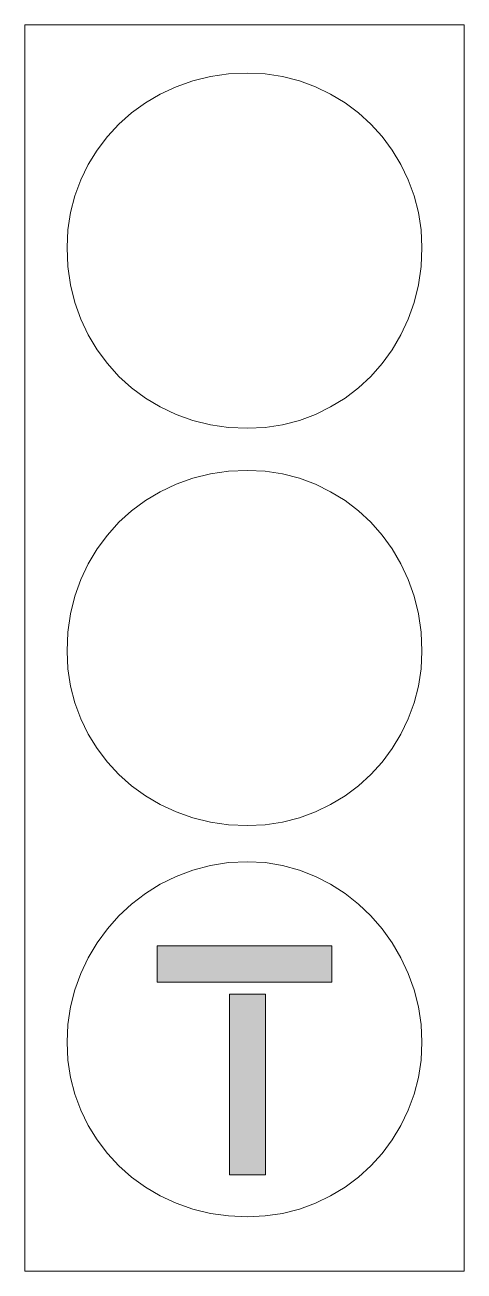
# Model space of a CAD drawing. Header units: metres. Extents: x 240 to 327, y 12 to 260.
import ezdxf

# ---------------------------------------------------------------- set-up
doc = ezdxf.new("R2010")
doc.units = ezdxf.units.M
doc.layers.add('FILL_YELLOW_FFFF00', color=7, linetype='Continuous', true_color=0xffff00)
doc.layers.add('STROKE_BLACK_000000', color=7, linetype='Continuous', true_color=0x000000)

msp = doc.modelspace()

# ---------------------------------------------------------------- hatches: boundary and pattern name
at = {"layer": 'FILL_YELLOW_FFFF00', "true_color": 0xffff00}
h = msp.add_hatch(color=7, dxfattribs=at)
h.dxf.hatch_style = 1
h.paths.add_polyline_path([(300.81, 76.56), (300.81, 69.36), (266.01, 69.36), (266.01, 76.56), (300.81, 76.56)])
h = msp.add_hatch(color=7, dxfattribs=at)
h.dxf.hatch_style = 1
h.paths.add_polyline_path([(280.41, 30.96), (280.41, 66.96), (287.61, 66.96), (287.61, 30.96), (280.41, 30.96)])

# ---------------------------------------------------------------- linework, layer by layer
at = {"layer": 'FILL_YELLOW_FFFF00', "lineweight": 0, "true_color": 0xffff00}
for points in [[(300.81, 76.56), (300.81, 69.36), (266.01, 69.36), (266.01, 76.56)], [(280.41, 30.96), (280.41, 66.96), (287.61, 66.96), (287.61, 30.96)]]:
    msp.add_lwpolyline(points, close=True, dxfattribs=at)
at = {"layer": 'STROKE_BLACK_000000', "lineweight": 0, "true_color": 0x000000}
for points in [[(327.21, 260.16), (239.61, 260.16), (239.61, 11.76), (327.21, 11.76), (327.21, 260.16)], [(248.01, 215.76), (248.19, 211.99), (248.72, 208.36), (249.58, 204.86), (250.77, 201.53), (252.25, 198.37), (254.02, 195.4), (256.06, 192.65), (258.36, 190.11), (260.9, 187.81), (263.65, 185.77), (266.62, 184), (269.78, 182.52), (273.11, 181.33), (276.61, 180.47), (280.24, 179.94), (284.01, 179.76), (287.56, 179.94), (291.02, 180.47), (294.35, 181.33), (297.55, 182.52), (300.59, 184), (303.46, 185.77), (306.14, 187.81), (308.61, 190.11), (310.86, 192.65), (312.86, 195.4), (314.61, 198.37), (316.07, 201.53), (317.24, 204.86), (318.1, 208.36), (318.63, 211.99), (318.81, 215.76), (318.63, 219.31), (318.1, 222.77), (317.24, 226.1), (316.07, 229.3), (314.61, 232.34), (312.86, 235.21), (310.86, 237.89), (308.61, 240.36), (306.14, 242.61), (303.46, 244.61), (300.59, 246.36), (297.55, 247.82), (294.35, 248.99), (291.02, 249.85), (287.56, 250.38), (284.01, 250.56), (280.24, 250.38), (276.61, 249.85), (273.11, 248.99), (269.78, 247.82), (266.62, 246.36), (263.65, 244.61), (260.9, 242.61), (258.36, 240.36), (256.06, 237.89), (254.02, 235.21), (252.25, 232.34), (250.77, 229.3), (249.58, 226.1), (248.72, 222.77), (248.19, 219.31), (248.01, 215.76)], [(248.01, 135.36), (248.19, 131.81), (248.72, 128.35), (249.58, 125.02), (250.77, 121.82), (252.25, 118.78), (254.02, 115.91), (256.06, 113.23), (258.36, 110.76), (260.9, 108.51), (263.65, 106.51), (266.62, 104.76), (269.78, 103.3), (273.11, 102.13), (276.61, 101.27), (280.24, 100.74), (284.01, 100.56), (287.56, 100.74), (291.02, 101.27), (294.35, 102.13), (297.55, 103.3), (300.59, 104.76), (303.46, 106.51), (306.14, 108.51), (308.61, 110.76), (310.86, 113.23), (312.86, 115.91), (314.61, 118.78), (316.07, 121.82), (317.24, 125.02), (318.1, 128.35), (318.63, 131.81), (318.81, 135.36), (318.63, 139.13), (318.1, 142.76), (317.24, 146.26), (316.07, 149.59), (314.61, 152.75), (312.86, 155.72), (310.86, 158.47), (308.61, 161.01), (306.14, 163.31), (303.46, 165.35), (300.59, 167.12), (297.55, 168.6), (294.35, 169.79), (291.02, 170.65), (287.56, 171.18), (284.01, 171.36), (280.24, 171.18), (276.61, 170.65), (273.11, 169.79), (269.78, 168.6), (266.62, 167.12), (263.65, 165.35), (260.9, 163.31), (258.36, 161.01), (256.06, 158.47), (254.02, 155.72), (252.25, 152.75), (250.77, 149.59), (249.58, 146.26), (248.72, 142.76), (248.19, 139.13), (248.01, 135.36)], [(284.01, 22.56), (287.56, 22.74), (291.02, 23.27), (294.35, 24.13), (297.55, 25.3), (300.59, 26.76), (303.46, 28.51), (306.14, 30.51), (308.61, 32.76), (310.86, 35.23), (312.86, 37.91), (314.61, 40.78), (316.07, 43.82), (317.24, 47.02), (318.1, 50.35), (318.63, 53.81), (318.81, 57.36), (318.63, 60.93), (318.1, 64.42), (317.24, 67.81), (316.07, 71.09), (314.61, 74.22), (312.86, 77.19), (310.86, 79.98), (308.61, 82.56), (306.14, 84.92), (303.46, 87.03), (300.59, 88.88), (297.55, 90.44), (294.35, 91.68), (291.02, 92.6), (287.56, 93.17), (284.01, 93.36), (280.24, 93.17), (276.61, 92.6), (273.11, 91.68), (269.78, 90.44), (266.62, 88.88), (263.65, 87.03), (260.9, 84.92), (258.36, 82.56), (256.06, 79.98), (254.02, 77.19), (252.25, 74.22), (250.77, 71.09), (249.58, 67.81), (248.72, 64.42), (248.19, 60.93), (248.01, 57.36), (248.19, 53.81), (248.72, 50.35), (249.58, 47.02), (250.77, 43.82), (252.25, 40.78), (254.02, 37.91), (256.06, 35.23), (258.36, 32.76), (260.9, 30.51), (263.65, 28.51), (266.62, 26.76), (269.78, 25.3), (273.11, 24.13), (276.61, 23.27), (280.24, 22.74), (284.01, 22.56)]]:
    msp.add_lwpolyline(points, dxfattribs=at)

doc.saveas('drawing.dxf')
